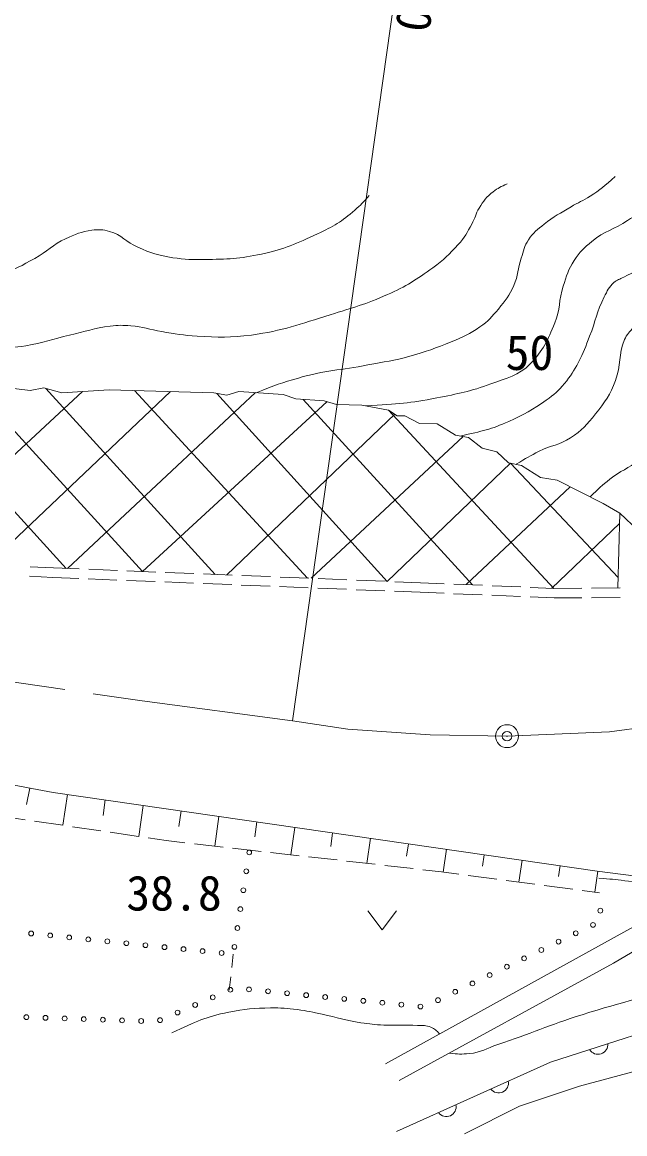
# Model space of a CAD drawing. Units: millimetres at full size, sheet at 1:1000; details may follow other scales. Extents: x 40000 to 680000, y 20000 to 380000.
# Drawn here: x 443442 to 474914, y 261350 to 319446 of the extents above; entities that cross this region are included whole.
import ezdxf
from ezdxf.enums import TextEntityAlignment as Align

# ---------------------------------------------------------------- set-up
doc = ezdxf.new("R2010")
doc.units = ezdxf.units.MM
doc.header["$LTSCALE"] = 1000
doc.header["$PDMODE"] = 32
doc.header["$PDSIZE"] = 500
doc.linetypes.add('CHAIN', pattern=[18.5, 12, -1.5, 3.5, -1.5])
for name, color, linetype, lineweight in [('M-BGD', 7, 'Continuous', 13), ('M-BMK', 2, 'CHAIN', 13), ('M-BMK-SRVR', 3, 'Continuous', 13), ('M-STR-HTXT', 7, 'Continuous', 13)]:
    doc.layers.add(name, color=color, linetype=linetype, lineweight=lineweight)
doc.layers.add('M-BGD-HTXT', color=7, linetype='Continuous')
doc.styles.add('ＭＳ ゴシック', font='')
doc.styles.get('ＭＳ ゴシック').set_extended_font_data('MS Gothic')

msp = doc.modelspace()

# ---------------------------------------------------------------- linework, layer by layer
at = {"layer": 'M-BGD'}
for p, q in [((442567, 300359), (443854, 300192)), ((437081, 291329), (446585, 300143)), ((437181, 300323), (445733, 290900)), ((441056, 300242), (449724, 290739)), ((441647, 291099), (451190, 300139)), ((443854, 300192), (444568, 300338)), ((444568, 300338), (445509, 300068)), ((444666, 300310), (453513, 290586)), ((445509, 300068), (447979, 300241)), ((445804, 290897), (455630, 300087)), ((447979, 300241), (453444, 300068)), ((449310, 300199), (458336, 290391)), ((453444, 300068), (454129, 299959)), ((453608, 300042), (462501, 290223)), ((454129, 299959), (454753, 300146)), ((454753, 300146), (457074, 299990)), ((457074, 299990), (457730, 299758)), ((449724, 290739), (459351, 299612)), ((457730, 299758), (459212, 299654)), ((458118, 299731), (466953, 290037)), ((459212, 299654), (459862, 299460)), ((459862, 299460), (461185, 299426)), ((461185, 299426), (462570, 299176)), ((454124, 290561), (462906, 298957)), ((462570, 299176), (463027, 298879)), ((462570, 299176), (471216, 289857)), ((463027, 298879), (463421, 298879)), ((463421, 298879), (464197, 298477)), ((464197, 298477), (465118, 298456)), ((465118, 298456), (466071, 297857)), ((458542, 290383), (466480, 297792)), ((466071, 297857), (466757, 297748)), ((466757, 297748), (467473, 297187)), ((467473, 297187), (468237, 296985)), ((468237, 296985), (468844, 296424)), ((462501, 290223), (468938, 296404)), ((468844, 296424), (469514, 296284)), ((468938, 296404), (474569, 290416)), ((469514, 296284), (470511, 295645)), ((466630, 290051), (472067, 295158)), ((470511, 295645), (471384, 295505)), ((471384, 295505), (473784, 294286)), ((473784, 294286), (474663, 293780)), ((474663, 293780), (474554, 289876)), ((474663, 293780), (475614, 292885)), ((471104, 289861), (474648, 293244)), ((443826, 290489), (445047, 290428)), ((443851, 290988), (445072, 290927)), ((445072, 290927), (446415, 290873)), ((446915, 290852), (448414, 290792)), ((448913, 290772), (450412, 290711)), ((450912, 290691), (452410, 290630)), ((452910, 290610), (454409, 290550)), ((454908, 290529), (456407, 290469)), ((445047, 290428), (446392, 290373)), ((446892, 290353), (448390, 290292)), ((448890, 290272), (450389, 290212)), ((450888, 290192), (452387, 290131)), ((452887, 290111), (454386, 290050)), ((454885, 290030), (456384, 289969)), ((456884, 289949), (458382, 289889)), ((456907, 290449), (458405, 290388)), ((458905, 290368), (460404, 290307)), ((460903, 290287), (462402, 290227)), ((462902, 290206), (464245, 290152)), ((464245, 290152), (465483, 290100)), ((465982, 290078), (467481, 290015)), ((467980, 289994), (469479, 289930)), ((469979, 289909), (471216, 289857)), ((458882, 289868), (460381, 289808)), ((460880, 289788), (462379, 289727)), ((462879, 289707), (464224, 289653)), ((464224, 289653), (465473, 289600)), ((465973, 289579), (467472, 289515)), ((467971, 289494), (469470, 289431)), ((469969, 289409), (471219, 289357)), ((471216, 289857), (472669, 289865)), ((471219, 289357), (472672, 289365)), ((473169, 289868), (474669, 289876)), ((473172, 289368), (474672, 289376)), ((433911, 281295), (445050, 279192)), ((443831, 279422), (443668, 278559)), ((445050, 279192), (473465, 275079)), ((445801, 279084), (445568, 277471)), ((447781, 278797), (447664, 277991)), ((449760, 278511), (449525, 276886)), ((442102, 277984), (443586, 277764)), ((451740, 278225), (451622, 277413)), ((453719, 277939), (453495, 276386)), ((444081, 277691), (445565, 277472)), ((446059, 277399), (447543, 277179)), ((455698, 277653), (455586, 276876)), ((457678, 277366), (457471, 275935)), ((448038, 277106), (449522, 276887)), ((450016, 276814), (450968, 276673)), ((450968, 276673), (451942, 276562)), ((459657, 277080), (459554, 276364)), ((461637, 276794), (461447, 275483)), ((452439, 276506), (453929, 276337)), ((454426, 276280), (455916, 276111)), ((456413, 276055), (457904, 275885)), ((463616, 276508), (463521, 275852)), ((465596, 276222), (465423, 275030)), ((458400, 275829), (459891, 275660)), ((460388, 275603), (461878, 275434)), ((462375, 275378), (463865, 275209)), ((467575, 275935), (467489, 275340)), ((469554, 275649), (469389, 274507)), ((464362, 275152), (465336, 275042)), ((465336, 275042), (466246, 274921)), ((466742, 274856), (468229, 274660)), ((471534, 275363), (471451, 274792)), ((473513, 275077), (473355, 273983)), ((473465, 275079), (478199, 274456)), ((468724, 274594), (470211, 274398)), ((470707, 274333), (472194, 274136)), ((472690, 274071), (473600, 273951)), ((477253, 273220), (462420, 265010)), ((461496, 273006), (462246, 272006)), ((462246, 272006), (462996, 273006)), ((474326, 270270), (477847, 272358)), ((454467, 270735), (454390, 270043)), ((463125, 264132), (474326, 270270)), ((454334, 269547), (454257, 268855)), ((472559, 263842), (475783, 264715)), ((469412, 262798), (472559, 263842)), ((466545, 261350), (469412, 262798))]:
    msp.add_line(p, q, dxfattribs=at)
msp.add_lwpolyline([(462985, 261460), (471027, 265095), (487512, 270390)], dxfattribs=at)
for centre in [(455299, 276056), (455145, 275068), (454990, 274080), (454836, 273092), (473640, 273010), (443908, 271817), (454681, 272103), (472355, 271829), (473255, 272265), (444903, 271715), (445897, 271613), (446892, 271511), (447887, 271409), (448882, 271307), (449877, 271205), (471456, 271392), (450871, 271103), (451866, 271001), (452861, 270899), (453856, 270798), (454527, 271115), (470556, 270955), (468757, 270082), (469657, 270518), (467858, 269645), (454309, 268878), (455286, 268896), (466958, 269208), (453392, 268480), (456281, 268796), (457276, 268696), (458271, 268596), (459266, 268497), (460261, 268397), (461256, 268297), (465159, 268334), (466058, 268771), (452475, 268082), (462251, 268198), (463246, 268098), (464241, 267998), (443658, 267444), (444658, 267411), (445657, 267378), (446657, 267344), (447656, 267311), (448655, 267277), (449655, 267244), (450640, 267286), (451557, 267684)]:
    msp.add_circle(centre, 125, dxfattribs=at)
for centre, start, end in [((473522, 266015), 210.48639, 5.12562), ((468326, 263998), 217.00132, 11.64055), ((465593, 262762), 217.00132, 11.64055)]:
    msp.add_arc(centre, 512, start, end, dxfattribs=at)
for points, knots in [([(486377, 302138), (485607, 302511), (485313, 302713), (484725, 303209), (483734, 304045), (483441, 304793), (482851, 305948), (482384, 306862), (482327, 307465), (482105, 308466), (481855, 309591), (481902, 310253), (481732, 311392), (481592, 312327), (481589, 312873), (481308, 313775), (481154, 314266), (480984, 314510), (480739, 314962), (480495, 315414), (480375, 315706), (479985, 316039), (479866, 316140), (479766, 316207), (479612, 316183), (479521, 316169), (479486, 316108), (479425, 316039), (479201, 315782), (479160, 315577), (479018, 315267), (478596, 314348), (478509, 313772), (478111, 312842), (477845, 312222), (477662, 311887), (477305, 311316), (476907, 310678), (476635, 310343), (476101, 309815), (475749, 309467), (475479, 309358), (475066, 309085), (474361, 308621), (473848, 308534), (473201, 307992), (472793, 307650), (472555, 307447), (472268, 306999), (471960, 306518), (471880, 306194), (471700, 305651), (471457, 304919), (471554, 304439), (471259, 303726), (470887, 302827), (470662, 302282), (469978, 301589), (469347, 300949), (468769, 300861), (467926, 300546), (466855, 300146), (466214, 300032), (465092, 299808), (463661, 299522), (463119, 299506), (461379, 299391)], [0, 0, 0, 0, 1, 1, 1, 2, 2, 2, 3, 3, 3, 4, 4, 4, 5, 5, 5, 6, 6, 6, 7, 7, 7, 8, 8, 8, 9, 9, 9, 10, 10, 10, 11, 11, 11, 12, 12, 12, 13, 13, 13, 14, 14, 14, 15, 15, 15, 16, 16, 16, 17, 17, 17, 18, 18, 18, 19, 19, 19, 20, 20, 20, 21, 21, 21, 22, 22, 22, 22]), ([(406336, 313079), (407325, 312041), (407650, 311718), (408587, 310955), (409676, 310069), (410332, 309609), (411576, 308958), (412860, 308286), (413631, 307999), (415011, 307559), (415973, 307252), (416522, 307095), (417517, 306923), (419007, 306664), (419863, 306673), (421371, 306554), (423499, 306386), (424697, 306390), (426828, 306261), (429720, 306086), (431334, 305864), (434231, 305765), (436569, 305685), (437894, 305577), (440222, 305816), (441052, 305902), (441510, 306029), (442308, 306274), (443045, 306501), (443422, 306735), (444101, 307101), (444757, 307454), (445026, 307824), (445704, 308131), (446218, 308364), (446519, 308500), (447078, 308576), (447438, 308626), (447656, 308611), (448006, 308513), (448641, 308335), (448872, 307947), (449475, 307681), (450158, 307381), (450569, 307251), (451307, 307139), (451950, 307041), (452319, 307027), (452969, 307041), (454137, 307065), (454805, 307080), (455946, 307328), (457134, 307586), (457771, 307872), (458872, 308388), (459686, 308770), (460145, 309024), (460814, 309626), (461125, 309906), (461250, 310018), (461568, 310389)], [0, 0, 0, 0, 1, 1, 1, 2, 2, 2, 3, 3, 3, 4, 4, 4, 5, 5, 5, 6, 6, 6, 7, 7, 7, 8, 8, 8, 9, 9, 9, 10, 10, 10, 11, 11, 11, 12, 12, 12, 13, 13, 13, 14, 14, 14, 15, 15, 15, 16, 16, 16, 17, 17, 17, 18, 18, 18, 19, 19, 19, 20, 20, 20, 20]), ([(468777, 310999), (468436, 310852), (468305, 310783), (468042, 310584), (467692, 310319), (467534, 310109), (467307, 309732), (467122, 309425), (467102, 309209), (466927, 308896), (466681, 308456), (466551, 308195), (466213, 307822), (465746, 307305), (465463, 307024), (464898, 306617), (464023, 305988), (463510, 305645), (462524, 305210), (461390, 304710), (460715, 304522), (459530, 304158), (457945, 303671), (457062, 303318), (455418, 303098), (454318, 302951), (453684, 302967), (452577, 303039), (451850, 303086), (451447, 303157), (450728, 303276), (450093, 303382), (449751, 303536), (449109, 303582), (448692, 303611), (448454, 303618), (448040, 303565), (447195, 303456), (446742, 303282), (445912, 303090), (445019, 302883), (444534, 302694), (443631, 302539), (443008, 302432), (442650, 302434), (442019, 302403), (441126, 302359), (440624, 302370), (439730, 302394), (438890, 302418), (438421, 302484), (437584, 302564), (436194, 302697), (435415, 302773), (434031, 302963), (432493, 303173), (431650, 303428), (430105, 303590), (429009, 303705), (428389, 303700), (427290, 303785), (425121, 303954), (423902, 304017), (421744, 304294), (420368, 304471), (419600, 304602), (418242, 304888), (417347, 305076), (416850, 305201), (415969, 305447), (414911, 305743), (414308, 305891), (413289, 306304), (412148, 306766), (411531, 307088), (410474, 307720), (409707, 308178), (409301, 308478), (408609, 309043), (407924, 309601), (407697, 309832), (406955, 310586)], [0, 0, 0, 0, 1, 1, 1, 2, 2, 2, 3, 3, 3, 4, 4, 4, 5, 5, 5, 6, 6, 6, 7, 7, 7, 8, 8, 8, 9, 9, 9, 10, 10, 10, 11, 11, 11, 12, 12, 12, 13, 13, 13, 14, 14, 14, 15, 15, 15, 16, 16, 16, 17, 17, 17, 18, 18, 18, 19, 19, 19, 20, 20, 20, 21, 21, 21, 22, 22, 22, 23, 23, 23, 24, 24, 24, 25, 25, 25, 26, 26, 26, 27, 27, 27, 27]), ([(455669, 300084), (456674, 300489), (456995, 300594), (457867, 300850), (459253, 301257), (460085, 301251), (461502, 301534), (462360, 301706), (462856, 301746), (463696, 301992), (464551, 302243), (465030, 302396), (465850, 302744), (466456, 303002), (466810, 303139), (467348, 303519), (467778, 303822), (467982, 304049), (468314, 304457), (468677, 304902), (468894, 305158), (469123, 305684), (469354, 306214), (469327, 306564), (469507, 307114), (469633, 307500), (469663, 307742), (469886, 308081), (470133, 308455), (470353, 308605), (470700, 308889), (471207, 309304), (471549, 309458), (472108, 309799), (472487, 310031), (472727, 310116), (473103, 310353), (473655, 310702), (473832, 310874), (474420, 311382)], [0, 0, 0, 0, 1, 1, 1, 2, 2, 2, 3, 3, 3, 4, 4, 4, 5, 5, 5, 6, 6, 6, 7, 7, 7, 8, 8, 8, 9, 9, 9, 10, 10, 10, 11, 11, 11, 12, 12, 12, 13, 13, 13, 13]), ([(484554, 300708), (484024, 301001), (483843, 301133), (483434, 301468), (482733, 302042), (482452, 302500), (481967, 303266), (481469, 304050), (481158, 304487), (480839, 305360), (480378, 306623), (480489, 307431), (480364, 308769), (480310, 309347), (480364, 309679), (480279, 310253), (480249, 310461), (480231, 310596), (480101, 310762), (480032, 310850), (479951, 310869), (479838, 310881), (479713, 310894), (479638, 310860), (479525, 310804), (479270, 310680), (479189, 310511), (479016, 310287), (478647, 309810), (478620, 309431), (478312, 308913), (477982, 308359), (477850, 307998), (477396, 307539), (477045, 307184), (476743, 307113), (476311, 306861), (475762, 306541), (475420, 306424), (474861, 306123), (474657, 306014), (474513, 305992), (474343, 305835), (474086, 305596), (474003, 305401), (473843, 305089), (473453, 304328), (473394, 303832), (473080, 303037), (472867, 302497), (472775, 302179), (472495, 301671), (472244, 301217), (472097, 300960), (471766, 300561), (471445, 300174), (471223, 299989), (470816, 299696), (470104, 299184), (469666, 298943), (468865, 298585), (467917, 298160), (467500, 298083), (466317, 297818)], [0, 0, 0, 0, 1, 1, 1, 2, 2, 2, 3, 3, 3, 4, 4, 4, 5, 5, 5, 6, 6, 6, 7, 7, 7, 8, 8, 8, 9, 9, 9, 10, 10, 10, 11, 11, 11, 12, 12, 12, 13, 13, 13, 14, 14, 14, 15, 15, 15, 16, 16, 16, 17, 17, 17, 18, 18, 18, 19, 19, 19, 20, 20, 20, 21, 21, 21, 21]), ([(469235, 296342), (469791, 296683), (469959, 296778), (470442, 297022), (471064, 297337), (471497, 297346), (472087, 297718), (472683, 298094), (472943, 298422), (473384, 298973), (473882, 299594), (474164, 299971), (474436, 300720), (474728, 301522), (474580, 302065), (474902, 302856), (475020, 303145), (475168, 303269), (475385, 303492), (475847, 303966), (476248, 304061), (476776, 304459), (477314, 304865), (477607, 305103), (478116, 305545), (478289, 305695), (478324, 305941), (478540, 305952), (478624, 305956), (478663, 305875), (478710, 305799), (478927, 305444), (478843, 305163), (478930, 304756), (479070, 304103), (479102, 303725), (479295, 303085), (479514, 302357), (479616, 301928), (479999, 301271), (480239, 300857), (480407, 300642), (480719, 300279), (481332, 299565), (481722, 299391), (482636, 298820)], [0, 0, 0, 0, 1, 1, 1, 2, 2, 2, 3, 3, 3, 4, 4, 4, 5, 5, 5, 6, 6, 6, 7, 7, 7, 8, 8, 8, 9, 9, 9, 10, 10, 10, 11, 11, 11, 12, 12, 12, 13, 13, 13, 14, 14, 14, 15, 15, 15, 15]), ([(473101, 294633), (473562, 295090), (473711, 295226), (474136, 295566), (474688, 296008), (475106, 296108), (475645, 296566), (476149, 296995), (476367, 297305), (476790, 297813), (477096, 298181), (477094, 298546), (477485, 298822), (477559, 298874), (477631, 298892), (477714, 298856), (477969, 298745), (477894, 298460), (478020, 298212), (478251, 297752), (478352, 297474), (478656, 297058), (478948, 296659), (479161, 296474), (479512, 296126), (479770, 295869), (479860, 295784), (480191, 295487)], [0, 0, 0, 0, 1, 1, 1, 2, 2, 2, 3, 3, 3, 4, 4, 4, 5, 5, 5, 6, 6, 6, 7, 7, 7, 8, 8, 8, 9, 9, 9, 9]), ([(477324, 273271), (477360, 273448), (477386, 273548), (477331, 273711), (477283, 273852), (477230, 273930), (477116, 274027), (476876, 274232), (476666, 274231), (476364, 274321), (475812, 274485), (475482, 274499), (474911, 274576), (474386, 274646), (474205, 274662), (473560, 274711)], [0, 0, 0, 0, 1, 1, 1, 2, 2, 2, 3, 3, 3, 4, 4, 4, 5, 5, 5, 5]), ([(486406, 273576), (485991, 273005), (485843, 272808), (485404, 272390), (484930, 271940), (484620, 271730), (484058, 271395), (483246, 270912), (482775, 270654), (481893, 270315), (480543, 269798), (479750, 269612), (478365, 269196), (476157, 268532), (474888, 268269), (472689, 267574), (470948, 267023), (470015, 266590), (468283, 266013), (467702, 265820), (467400, 265591), (466790, 265538), (466386, 265503), (466206, 265508), (465752, 265571)], [0, 0, 0, 0, 1, 1, 1, 2, 2, 2, 3, 3, 3, 4, 4, 4, 5, 5, 5, 6, 6, 6, 7, 7, 7, 8, 8, 8, 8]), ([(465239, 266571), (465075, 266747), (464988, 266828), (464784, 266922), (464538, 267035), (464366, 266991), (464095, 267008), (463404, 267053), (463015, 267000), (462323, 267029), (461857, 267048), (461597, 267085), (461136, 267153), (460336, 267271), (459905, 267434), (459112, 267594), (458605, 267697), (458325, 267779), (457812, 267843), (457270, 267911), (456962, 267934), (456416, 267928), (455556, 267919), (455071, 267865), (454228, 267702), (453013, 267467), (452557, 267217), (451248, 266628)], [0, 0, 0, 0, 1, 1, 1, 2, 2, 2, 3, 3, 3, 4, 4, 4, 5, 5, 5, 6, 6, 6, 7, 7, 7, 8, 8, 8, 9, 9, 9, 9])]:
    msp.add_open_spline(points, degree=3, knots=knots, dxfattribs=at)
at = {"layer": 'M-BMK'}
for p, q in [((433786, 286291), (449699, 283977)), ((449699, 283977), (457551, 282941)), ((457551, 282941), (460448, 282505)), ((474111, 282349), (480342, 283222)), ((460448, 282505), (464748, 282193)), ((468767, 282131), (474111, 282349)), ((464748, 282193), (468767, 282131))]:
    msp.add_line(p, q, dxfattribs=at)
at = {"layer": 'M-BMK-SRVR'}
msp.add_circle((468767, 282131), 600, dxfattribs=at)
msp.add_point((468767, 282131), dxfattribs=at)
at = {"layer": 'M-STR-HTXT'}
msp.add_line((457551, 282941), (463413, 324381), dxfattribs=at)

# ---------------------------------------------------------------- texts
at = {"layer": 'M-BGD-HTXT', "style": 'ＭＳ ゴシック'}
for s, p in [('50', (469938, 300720)), ('38.8', (451370, 272466))]:
    msp.add_text(s, height=1833, dxfattribs=at).set_placement(p, align=Align.BOTTOM_CENTER)
at = {"layer": 'M-STR-HTXT', "style": 'ＭＳ ゴシック'}
msp.add_text('R=70', height=1833, rotation=261.948, dxfattribs=at).set_placement((464189, 321449), align=Align.MIDDLE_CENTER)

doc.saveas('drawing.dxf')
